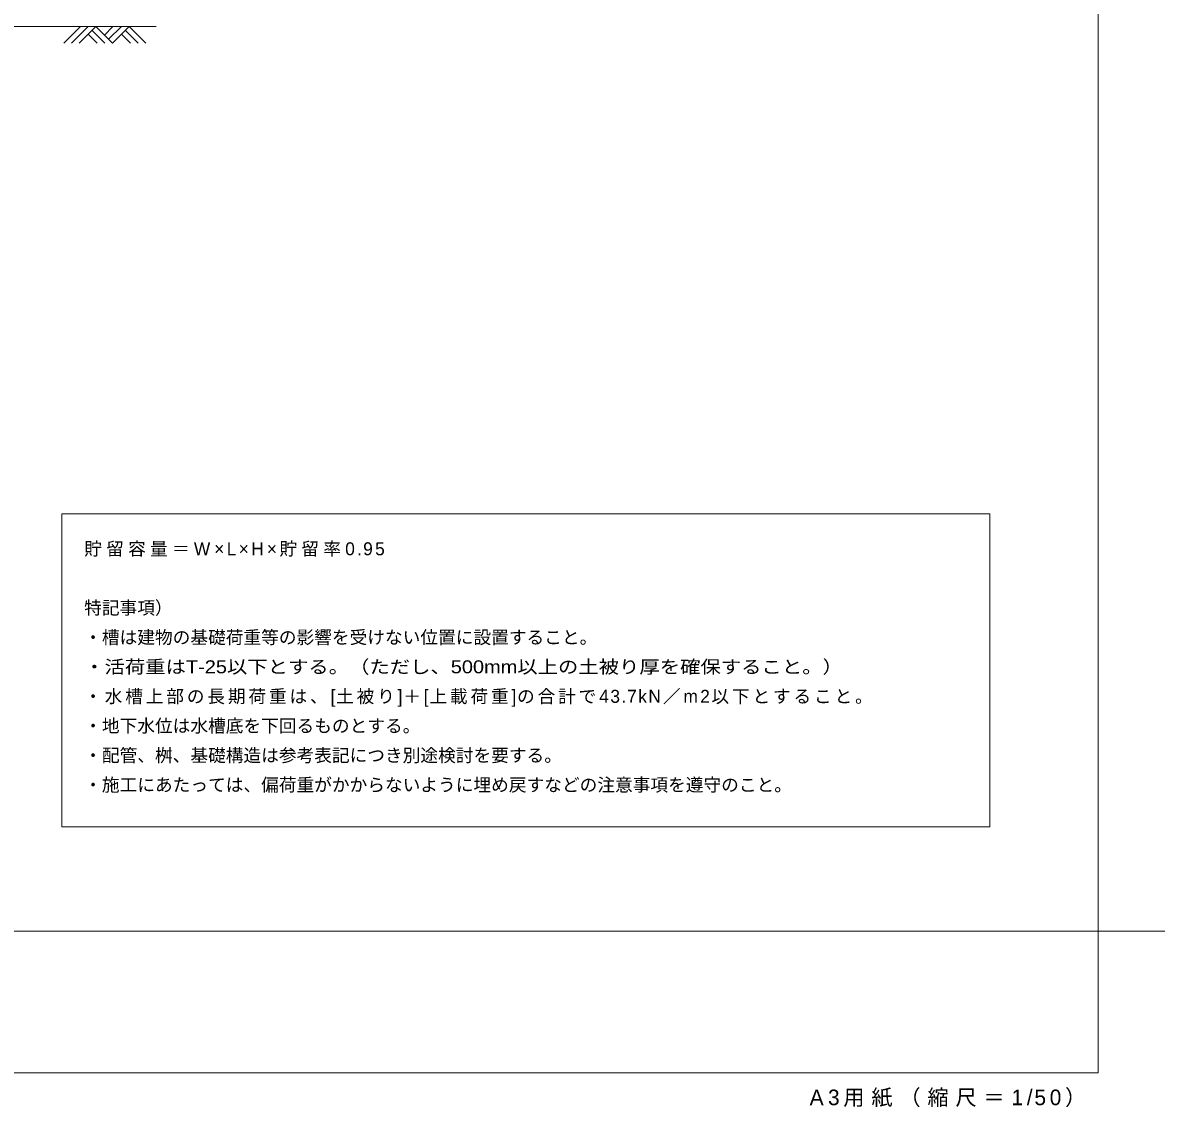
# Model space of a CAD drawing. Units: millimetres, scale not verified. Extents: x 0 to 41050, y -244 to 28700.
# Drawn here: x 13402 to 21410, y -244 to 7414 of the extents above; entities that cross this region are included whole.
import ezdxf
from ezdxf.enums import TextEntityAlignment as Align

# ---------------------------------------------------------------- set-up
doc = ezdxf.new("R2010")
doc.units = ezdxf.units.MM
doc.header["$LTSCALE"] = 50
doc.linetypes.add('USER1', pattern=[6.35, 3.175, -0.635, 0.635, -0.635, 0.635, -0.635])
doc.layers.add('DEFPOINTS_9', color=7, linetype='Continuous')
for name, color, linetype, lineweight in [('P03-附帯工事', 7, 'USER1', 15), ('P05-文字注釈', 7, 'Continuous', 20), ('V-nasSTD', 7, 'Continuous', 13)]:
    doc.layers.add(name, color=color, linetype=linetype, lineweight=lineweight)
doc.styles.add('標準ベクトル', font='')
doc.styles.get('標準ベクトル').set_extended_font_data('標準ベクトル')

msp = doc.modelspace()

# ---------------------------------------------------------------- linework, layer by layer
at = {"layer": 'P03-附帯工事', "linetype": 'Continuous', "lineweight": 13}
msp.add_line((14345.74, 7387.66), (2352.27, 7387.66), dxfattribs=at)
at = {"layer": 'P03-附帯工事', "linetype": 'Continuous', "lineweight": 9}
for p, q in [((13692.91, 7269.83), (13810.74, 7387.66)), ((13746.69, 7269.83), (13864.52, 7387.66)), ((13800.46, 7269.83), (13918.29, 7387.66)), ((13918.29, 7387.66), (14036.12, 7269.83)), ((13978.77, 7327.18), (14039.24, 7387.66)), ((14009.23, 7296.72), (14100.18, 7387.66)), ((14036.12, 7269.83), (14153.95, 7387.66)), ((14153.95, 7387.66), (14271.78, 7269.83)), ((13864.52, 7333.89), (13928.57, 7269.83)), ((13891.4, 7360.78), (13982.35, 7269.83)), ((14100.18, 7333.89), (14164.23, 7269.83)), ((14127.06, 7360.78), (14218, 7269.83))]:
    msp.add_line(p, q, dxfattribs=at)
at = {"layer": 'P05-文字注釈'}
for points in [[(0, 14850), (21000, 14850), (21000, 0), (0, 0)], [(13678.84, 3946), (20234.08, 3946), (20234.08, 1736.88), (13678.84, 1736.88)]]:
    msp.add_lwpolyline(points, close=True, dxfattribs=at)
at = {"layer": 'V-nasSTD'}
msp.add_line((1000, 1000), (41050, 1000), dxfattribs=at)

# ---------------------------------------------------------------- texts
at = {"layer": 'DEFPOINTS_9', "insert": (18961.7, -119.17), "char_height": 110, "attachment_point": 1, "style": '標準ベクトル'}
msp.add_mtext('\\T1.32;A3用紙（縮尺＝1/50）', dxfattribs=at)
at = {"layer": 'P05-文字注釈', "style": '標準ベクトル'}
for s, p in [('特記事項）', (13836.48, 3328.52)), ('・槽は建物の基礎荷重等の影響を受けない位置に設置すること。', (13836.48, 3120.18)), ('・地下水位は水槽底を下回るものとする。', (13836.48, 2495.18)), ('・配管、桝、基礎構造は参考表記につき別途検討を要する。', (13836.48, 2286.85)), ('・施工にあたっては、偏荷重がかからないように埋め戻すなどの注意事項を遵守のこと。', (13836.48, 2078.52))]:
    msp.add_text(s, height=91.64, dxfattribs=at).set_placement(p, align=Align.TOP_LEFT)
at = {"layer": 'P05-文字注釈', "style": '標準ベクトル', "width": 1.15}
msp.add_text('・活荷重はT-25以下とする。（ただし、500mm以上の土被り厚を確保すること。）', height=91.64, dxfattribs=at).set_placement((13836.48, 2911.85), align=Align.TOP_LEFT)
at = {"layer": 'P05-文字注釈', "char_height": 91.64, "attachment_point": 1, "style": '標準ベクトル'}
for s, insert in [('\\T1.24;貯留容量＝W×L×H×貯留率0.95', (13836.48, 3745.18)), ('\\T1.16;・水槽上部の長期荷重は、[土被り]＋[上載荷重]の合計で43.7kN／m2以下とすること。', (13836.48, 2703.52))]:
    msp.add_mtext(s, dxfattribs=dict(at, insert=insert))

doc.saveas('drawing.dxf')
